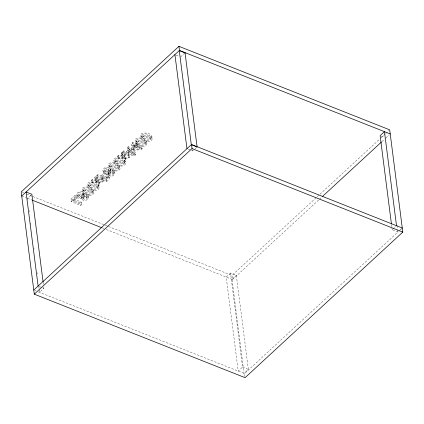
<?xml version="1.0" encoding="UTF-8"?>
<svg xmlns="http://www.w3.org/2000/svg" width="424" height="424" viewBox="0 0 424 424"><rect width="100%" height="100%" fill="white"/><g stroke="black" fill="none" stroke-linecap="round" stroke-linejoin="round"><path stroke-width="0.32" stroke-dasharray="2.12 1.59" d="M93.529 190.217C91.091 198.315 73.728 186.337 87.779 186.984C91.928 186.634 96.757 192.788 91.817 195.082C88.123 195.84 81.689 194.293 82.177 189.448M98.877 185.283C96.439 193.381 79.081 181.403 93.126 182.05C97.276 181.7 102.105 187.848 97.165 190.143C93.471 190.906 87.037 189.358 87.524 184.509M119.828 165.948C117.395 174.047 100.032 162.063 114.077 162.71C118.227 162.366 123.055 168.513 118.116 170.808C114.422 171.572 107.988 170.019 108.475 165.174M125.175 161.014C122.743 169.112 105.38 157.129 119.425 157.776C123.58 157.426 128.403 163.579 123.463 165.874C119.769 166.637 113.341 165.084 113.823 160.24M146.603 141.24C144.165 149.338 126.803 137.355 140.853 138.001C145.003 137.657 149.826 143.805 144.891 146.1C141.192 146.863 134.763 145.31 135.245 140.466M151.951 136.305C149.513 144.404 132.156 132.421 146.201 133.067C150.35 132.717 155.179 138.871 150.239 141.166C146.545 141.929 140.111 140.376 140.598 135.532M82.489 191.913C84 187.138 91.69 189.533 93.842 192.687M87.837 186.979C89.353 182.198 97.038 184.599 99.195 187.752M108.788 167.644C110.304 162.864 117.989 165.265 120.146 168.413M114.141 162.705C115.651 157.929 123.336 160.325 125.493 163.478M135.563 142.936C137.074 138.155 144.764 140.556 146.916 143.704M140.911 137.996C142.427 133.221 150.112 135.616 152.269 138.77M83.952 193.227L83.878 193.922L86.501 193.62L88.256 194.658L88.192 195.872L86.454 197.462A3.434 2.152 -7.3 0 1 84.583 197.976C83.305 198.141 81.419 197.467 81.715 195.93C80.136 196.551 77.91 196.603 76.797 195.114C76.15 191.781 81.933 190.244 83.835 192.66L84.153 196.37L86.814 196.084L88.568 197.123L88.505 198.337L86.772 199.927A3.434 2.152 -7.3 0 1 84.901 200.446C82.595 200.859 81.302 198.676 81.726 196.535M110.251 168.959L110.176 169.648L112.8 169.346L114.554 170.384L114.491 171.598L112.758 173.188A3.434 2.152 -7.3 0 1 110.881 173.708C109.604 173.872 107.723 173.199 108.019 171.656C106.435 172.282 104.214 172.329 103.096 170.84C102.454 167.512 108.237 165.969 110.134 168.386L110.452 172.102L113.118 171.815L114.872 172.854L114.809 174.068L113.07 175.658A3.434 2.152 -7.3 0 1 111.199 176.172C108.894 176.585 107.601 174.402 108.025 172.266M83.21 196.116L83.634 194.568L85.669 194.483L87.005 195.385L87.259 198.331L85.622 199.481L84.254 199.375A1.712 1.071 -7.3 0 1 83.523 198.586L83.21 196.116A1.712 1.071 -7.3 0 0 83.936 196.911L85.971 196.778L87.005 195.385M83.523 198.586L83.947 197.033L85.987 196.953L87.318 197.854M109.509 171.847L109.933 170.294L111.968 170.215L113.303 171.116L113.558 174.063L111.92 175.207L110.553 175.107A1.712 1.071 -7.3 0 1 109.827 174.312L109.509 171.847A1.712 1.071 -7.3 0 0 110.235 172.637L112.27 172.504L113.303 171.116M109.827 174.312L110.245 172.764L112.286 172.679L113.621 173.58M82.044 199.004L81.715 195.93M108.343 174.73L108.056 171.672M82.479 193.551L81.97 195.273C76.119 197.049 77.836 190.127 82.383 193.18L82.791 196.021L82.288 197.738C79.839 198.734 77.221 196.816 78.037 194.007M108.777 169.282L108.274 170.999C102.417 172.775 104.134 165.853 108.682 168.911L109.095 171.747L108.586 173.469C106.138 174.46 103.52 172.547 104.341 169.733M78.355 196.471C78.806 194.722 81.546 194.415 82.696 195.649L82.791 196.021M104.654 172.202C105.11 170.453 107.85 170.141 109 171.381L109.095 171.747M83.555 189.009C85.807 185.898 93.423 188.86 92.469 193.143C90.185 196.217 82.616 193.291 83.555 189.009C85.171 191.092 90.285 193.514 92.156 190.678M83.867 191.478C85.706 188.611 90.879 191.054 92.469 193.143M88.902 184.074C91.16 180.963 98.776 183.921 97.822 188.208C95.532 191.282 87.964 188.351 88.902 184.074C90.519 186.152 95.633 188.574 97.504 185.739M89.22 186.544C91.059 183.672 96.227 186.12 97.822 188.208M109.853 164.74C112.111 161.629 119.727 164.586 118.773 168.874C116.483 171.948 108.915 169.017 109.853 164.74C111.47 166.817 116.584 169.24 118.455 166.404M110.171 167.204C112.01 164.337 117.178 166.786 118.773 168.874M115.201 159.8C117.459 156.689 125.075 159.652 124.121 163.94C121.836 167.008 114.268 164.083 115.201 159.8C116.817 161.883 121.932 164.305 123.803 161.47M115.519 162.27C117.358 159.403 122.531 161.846 124.121 163.94M136.629 140.031C138.881 136.92 146.497 139.878 145.543 144.165C143.259 147.239 135.691 144.308 136.629 140.031C138.245 142.109 143.36 144.531 145.231 141.696M136.941 142.496C138.781 139.629 143.953 142.077 145.543 144.165M141.976 135.092C144.234 131.981 151.845 134.943 150.891 139.231C148.607 142.3 141.038 139.374 141.976 135.092C143.593 137.175 148.707 139.597 150.578 136.761M142.289 137.562C144.128 134.694 149.301 137.138 150.891 139.231M27.687 199.593L27.518 198.284L30.894 195.173M180.714 56.906L185.055 52.899M70.919 199.19L75.053 195.379L76.177 195.824L76.49 198.289L73.31 201.225L81.705 204.554L80.756 205.428L71.237 201.654L70.919 199.19L80.443 202.958L80.756 205.428M91.171 180.502L92.188 179.559L96.222 179.4L96.54 181.864L92.506 182.029L91.483 182.967L91.171 180.502L96.566 180.189L98.331 183.311L98.644 185.781L99.751 184.763L99.433 182.293L98.05 180.046L102.041 179.887L103.064 178.944L103.382 181.408L102.359 182.357L98.368 182.516L98.05 180.046M96.54 181.864L95.135 179.601L94.822 177.131L95.925 176.114L97.706 179.251L98.018 181.721L103.382 181.408M101.193 175.934C106.429 169.499 113.95 177.19 106.53 181.642L97.011 177.868L96.693 175.404L97.642 174.529L101.193 175.934L101.506 178.403L97.96 176.994L97.642 174.529M117.469 156.228L118.487 155.29L122.52 155.126L122.838 157.596L118.805 157.755L117.787 158.698L117.469 156.228L122.87 155.921L124.63 159.042L124.948 161.507L126.05 160.489L125.737 158.019L124.349 155.778L128.345 155.613L129.368 154.67L129.68 157.14L128.657 158.083L124.667 158.242L124.349 155.778M122.838 157.596L121.434 155.327L121.121 152.863L123.183 150.96L126.49 151.416L129.209 148.904L127.195 147.255L128.196 146.333L135.314 152.317L135.632 154.787L134.461 155.862L122.541 154.309L122.223 151.84L134.148 153.398L135.314 152.317M135.68 143.741L136.528 142.962L137.551 143.365L136.703 144.149L141.923 146.216L142.241 148.686L141.362 149.497L133.274 150.494L131.928 149.964L135.076 147.059L131.806 145.761L131.488 143.291L132.405 142.443L135.68 143.741L135.998 146.211L132.723 144.913L132.405 142.443M73.31 201.225L72.997 198.761L76.177 195.824M71.237 201.654L75.366 197.844L75.053 195.379M95.135 179.601L96.243 178.578L95.925 176.114M97.011 177.868L97.96 176.994M121.434 155.327L123.501 153.424L126.803 153.886L129.527 151.373L129.209 148.904M129.527 151.373L127.513 149.72L128.514 148.798L128.196 146.333M131.806 145.761L132.723 144.913M131.928 149.964L131.615 147.494L134.763 144.589L131.488 143.291M127.831 151.601L130.025 149.577L133.417 152.37L133.73 154.834L128.149 154.066L127.831 151.601L133.417 152.37M133.38 147.213L135.786 144.997L139.507 146.471L139.819 148.935L133.698 149.677L133.38 147.213L139.507 146.471M102.274 176.363C104.092 173.633 109.207 173.898 108.078 178.297L106.392 180.338L102.587 178.827L102.274 176.363L106.074 177.868L106.392 180.338M135.998 146.211L136.841 145.427M101.506 178.403C103.297 176.119 107.627 174.81 109.53 177.545M128.149 154.066L130.343 152.041L130.025 149.577M133.698 149.677L136.099 147.462L135.786 144.997M142.241 148.686L137.021 146.614L137.864 145.835L137.551 143.365M102.587 178.827C103.785 177.227 106.604 176.124 108.041 177.985M98.331 183.311L99.433 182.293M124.63 159.042L125.737 158.019M106.074 177.868L107.521 176.426L107.723 175.52M80.443 202.958L81.387 202.084L72.997 198.761M106.53 181.642L106.217 179.172L108.942 176.474L109.212 175.08M131.615 147.494L132.956 148.029L141.044 147.027L141.923 146.216M43.741 287.048L43.91 288.352L39.57 292.359L38.817 286.476M191.606 150.52L192.766 150.976L194.696 149.2M195.178 148.755L197.102 146.974M230.529 273.008L226.188 277.01L238.24 371.085L242.581 367.083L230.529 273.008L236.322 275.309L248.374 369.378L244.038 373.38L231.986 279.31L236.322 275.309M106.249 229.485L232.49 279.511L231.965 275.42L380.45 138.388M380.938 137.938L385.321 133.894M385.808 133.443L389.216 130.3M232.49 279.511L318.901 199.768M319.383 199.317L321.811 197.075M382.008 141.526L384.918 138.839M385.888 137.943L389.296 134.837M244.913 376.501L244.542 373.581L397.94 232.013L392.174 229.728L396.032 226.172M398.904 231.122L401.793 228.457M400.383 229.803L401.83 228.467M108.369 174.142C105.793 175.409 102.052 173.851 102.942 170.432M122.223 151.84L124.004 154.983L129.368 154.67M122.541 154.309L124.317 157.447L129.68 157.14M97.706 179.251L103.064 178.944M117.787 158.698L123.183 158.385L124.948 161.507M91.483 182.967L96.884 182.659L98.644 185.781M381.277 136.115L384.16 137.254M176.077 55.067L178.976 56.217M188.129 149.142L191.028 150.287M136.099 147.462L139.819 148.935M96.693 175.404L106.217 179.172M82.07 198.411C79.495 199.683 75.753 198.125 76.643 194.701M75.366 197.844L76.49 198.289M22.43 192.385L23.659 192.872M26.728 194.086L32.261 196.28M32.876 196.524L104.77 225.012M105.385 225.255L107.839 226.231M108.454 226.474L231.965 275.42M21.725 195.989L25.779 197.595M27.518 198.284L31.826 199.99M102.56 228.022L103.79 228.51M39.273 286.518L42.172 287.663M42.75 287.896L43.91 288.352M242.581 367.083L248.374 369.378M34.932 290.519L36.093 290.981M38.414 291.898L244.542 373.581M130.343 152.041L133.73 154.834M128.514 148.798L135.632 154.787M121.121 152.863L122.52 155.126M94.822 177.131L96.222 179.4M124.667 158.242L126.05 160.489M98.368 182.516L99.751 184.763M96.243 178.578L98.018 181.721M110.569 171.423L110.452 170.856C108.512 168.577 103.504 169.791 103.26 172.897M84.27 195.697L84.148 195.125C82.208 192.851 77.205 194.059 76.956 197.171M397.134 225.494L397.638 229.411M397.723 230.068L397.972 232.023M391.506 224.503L391.84 227.116M391.924 227.768L392.174 229.728M192.597 149.672L192.766 150.976M141.044 147.027L141.362 149.497M136.528 142.962L137.021 146.614M134.763 144.589L135.076 147.059M134.148 153.398L134.461 155.862M132.956 148.029L133.274 150.494M128.345 155.613L128.657 158.083M127.195 147.255L127.513 149.72M126.49 151.416L126.803 153.886M124.004 154.983L124.317 157.447M123.183 150.96L123.501 153.424M122.87 155.921L123.183 158.385M118.487 155.29L118.805 157.755M114.66 170.766L114.978 173.236M110.139 169.632L110.494 172.118M108.019 171.656L108.332 174.126M102.041 179.887L102.359 182.357M96.566 180.189L96.884 182.659M92.188 179.559L92.506 182.029M88.362 195.04L88.68 197.505M83.835 193.906L84.191 196.386M81.387 202.084L81.705 204.554M43.158 282.474L43.407 284.435M29.108 210.696L29.277 212.005M30.698 223.109L30.867 224.413M33.883 247.934L34.047 249.238M37.063 272.759L37.227 274.063"/><path stroke-width="0.64" d="M402.275 228.011L389.704 129.85L178.933 46.327L21.2 191.897L34.296 294.15L245.067 377.673L402.8 232.103L402.275 228.011L191.51 144.489L33.777 290.058M21.725 195.989L179.458 50.419L178.933 46.327M34.296 294.15L192.035 148.58L191.51 144.489M322.298 196.63L381.521 141.971M390.223 133.942L179.458 50.419M192.035 148.58L402.8 232.103M32.441 200.234L101.945 227.778M396.514 225.727L384.462 131.652L380.127 135.654L391.421 223.851M174.921 54.606L186.968 148.681M43.073 281.822L31.858 194.282L26.06 191.982L38.112 286.057M185.055 52.899L179.257 50.604L191.309 144.679L197.102 146.974L185.055 52.899"/></g></svg>
